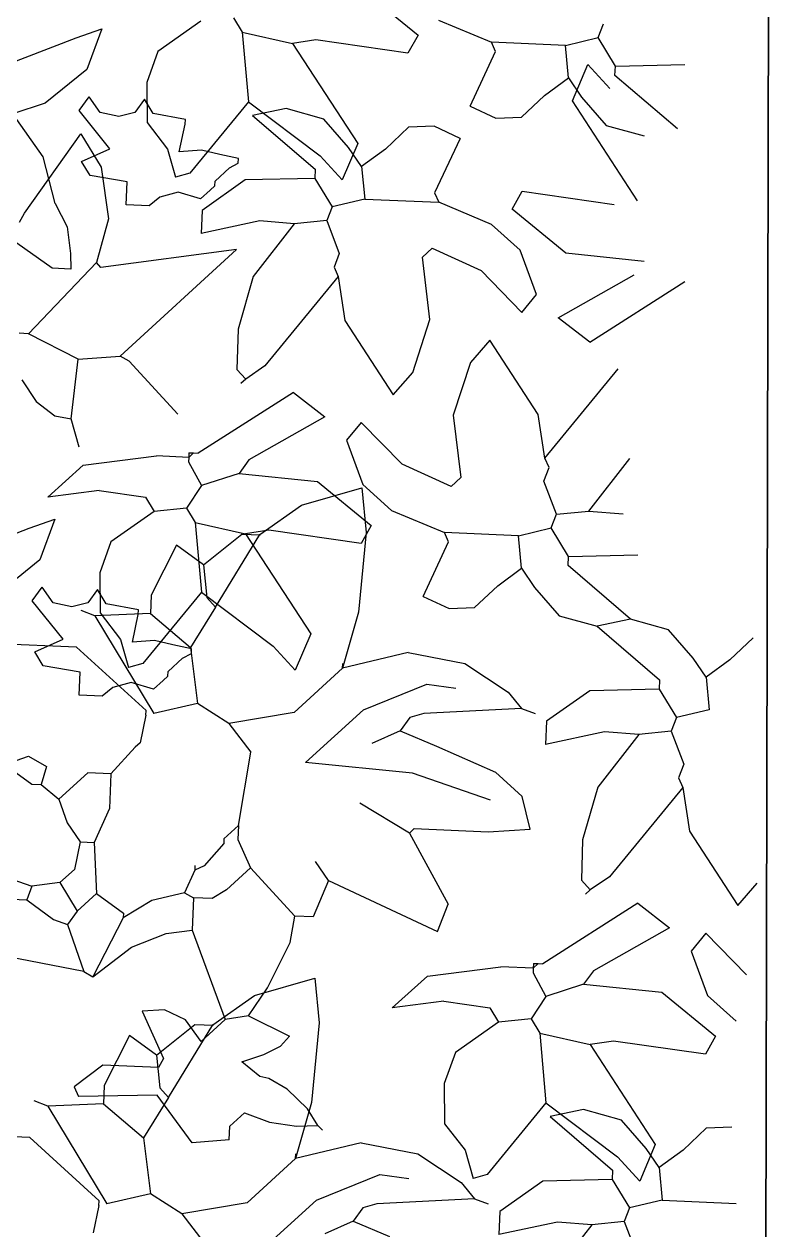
# Model space of a CAD drawing. Header units: inches. Extents: x 78.7 to 90.4, y 46.3 to 56.4.
# Drawn here: x 82.398 to 82.912, y 54.934 to 55.766 of the extents above; entities that cross this region are included whole.
import ezdxf

# ---------------------------------------------------------------- set-up
doc = ezdxf.new("R2010")
doc.units = ezdxf.units.IN
doc.header["$MEASUREMENT"] = 0
doc.layers.add('A-WALL-FULL', color=7, linetype='Continuous', lineweight=35)
doc.layers.add('VERDE_siepe', color=96, linetype='Continuous')

msp = doc.modelspace()

# ---------------------------------------------------------------- linework, layer by layer
at = {"layer": 'A-WALL-FULL'}
msp.add_line((82.9067, 53.96098), (82.9116, 56.21098), dxfattribs=at)
at = {"layer": 'VERDE_siepe'}
for p, q in [((82.63213, 55.7883), (82.66912, 55.75796)), ((82.54195, 55.76989), (82.54791, 55.76006)), ((82.43354, 55.75609), (82.45111, 55.76224)), ((82.45111, 55.76224), (82.44089, 55.73429)), ((82.51952, 55.76767), (82.48987, 55.74662)), ((82.68328, 55.76833), (82.71967, 55.7531)), ((82.79322, 55.75628), (82.79683, 55.7657)), ((82.35888, 55.72742), (82.43354, 55.75609)), ((82.54791, 55.76006), (82.58267, 55.75215)), ((82.54791, 55.76006), (82.55219, 55.71199)), ((82.59875, 55.75464), (82.58267, 55.75215)), ((82.66219, 55.7455), (82.59875, 55.75464)), ((82.66912, 55.75796), (82.66219, 55.7455)), ((82.72258, 55.74659), (82.71967, 55.7531)), ((82.77064, 55.75088), (82.71967, 55.7531)), ((82.77064, 55.75088), (82.79322, 55.75628)), ((82.80514, 55.73661), (82.79322, 55.75628)), ((82.48987, 55.74662), (82.48213, 55.72526)), ((82.58267, 55.75215), (82.62755, 55.68316)), ((82.70498, 55.70906), (82.72258, 55.74659)), ((82.77286, 55.72844), (82.77064, 55.75088)), ((82.77552, 55.71263), (82.78619, 55.73771)), ((82.80141, 55.72108), (82.78619, 55.73771)), ((82.80486, 55.73023), (82.80514, 55.73661)), ((82.80514, 55.73661), (82.85307, 55.73771)), ((82.44089, 55.73429), (82.41203, 55.71097)), ((82.75638, 55.71639), (82.77286, 55.72844)), ((82.77286, 55.72844), (82.78186, 55.71528)), ((82.84793, 55.69325), (82.80486, 55.73023)), ((82.48213, 55.72526), (82.48239, 55.69761)), ((82.43562, 55.70608), (82.4424, 55.71536)), ((82.45002, 55.7046), (82.4424, 55.71536)), ((82.48064, 55.71369), (82.47402, 55.7047)), ((82.4866, 55.70386), (82.48064, 55.71369)), ((82.55219, 55.71199), (82.51174, 55.66267)), ((82.55219, 55.71199), (82.60165, 55.67472)), ((82.74046, 55.70134), (82.75638, 55.71639)), ((82.82039, 55.64364), (82.77552, 55.71263)), ((82.78186, 55.71528), (82.79884, 55.69573)), ((82.41203, 55.71097), (82.38976, 55.70374)), ((82.41081, 55.67409), (82.38976, 55.70374)), ((82.45681, 55.67962), (82.43562, 55.70608)), ((82.46298, 55.70175), (82.45002, 55.7046)), ((82.47402, 55.7047), (82.46298, 55.70175)), ((82.50876, 55.6997), (82.4866, 55.70386)), ((82.57815, 55.70735), (82.55513, 55.70255)), ((82.60422, 55.70007), (82.57815, 55.70735)), ((82.70498, 55.70906), (82.72283, 55.70058)), ((82.48239, 55.69761), (82.49651, 55.6793)), ((82.5046, 55.67753), (82.50862, 55.69651)), ((82.50862, 55.69651), (82.50876, 55.6997)), ((82.55513, 55.70255), (82.5982, 55.66556)), ((82.62121, 55.68051), (82.60422, 55.70007)), ((82.68023, 55.69522), (82.66261, 55.69445)), ((82.69809, 55.68674), (82.68023, 55.69522)), ((82.72283, 55.70058), (82.74046, 55.70134)), ((82.79884, 55.69573), (82.82491, 55.68845)), ((82.39788, 55.63517), (82.43673, 55.68983)), ((82.43673, 55.68983), (82.4508, 55.66692)), ((82.66261, 55.69445), (82.64669, 55.6794)), ((82.69809, 55.68674), (82.68049, 55.6492)), ((82.43728, 55.67089), (82.45681, 55.67962)), ((82.49651, 55.6793), (82.50204, 55.65991)), ((82.51978, 55.67871), (82.5046, 55.67753)), ((82.53243, 55.67566), (82.51978, 55.67871)), ((82.62755, 55.68316), (82.61688, 55.65809)), ((82.63021, 55.66736), (82.62121, 55.68051)), ((82.64669, 55.6794), (82.63021, 55.66736)), ((82.41898, 55.64181), (82.41081, 55.67409)), ((82.44324, 55.66106), (82.43728, 55.67089)), ((82.54539, 55.67283), (82.53243, 55.67566)), ((82.53923, 55.66645), (82.54525, 55.66964)), ((82.54525, 55.66964), (82.54539, 55.67283)), ((82.60165, 55.67472), (82.61688, 55.65809)), ((82.4508, 55.66692), (82.45579, 55.63128)), ((82.51174, 55.66267), (82.50204, 55.65991)), ((82.52926, 55.6573), (82.53923, 55.66645)), ((82.5982, 55.66556), (82.59793, 55.65919)), ((82.63021, 55.66736), (82.63242, 55.64492)), ((82.46858, 55.65676), (82.44324, 55.66106)), ((82.46788, 55.64083), (82.46858, 55.65676)), ((82.55, 55.65809), (82.52035, 55.63703)), ((82.52579, 55.65108), (82.52912, 55.65412)), ((82.52912, 55.65412), (82.52926, 55.6573)), ((82.59793, 55.65919), (82.55, 55.65809)), ((82.59793, 55.65919), (82.60984, 55.63951)), ((82.41703, 55.59721), (82.33961, 55.65165)), ((82.4911, 55.64625), (82.48382, 55.64013)), ((82.50379, 55.6497), (82.4911, 55.64625)), ((82.51915, 55.64498), (82.50379, 55.6497)), ((82.52579, 55.65108), (82.51915, 55.64498)), ((82.63242, 55.64492), (82.60984, 55.63951)), ((82.63242, 55.64492), (82.68339, 55.6427)), ((82.68049, 55.6492), (82.68339, 55.6427)), ((82.73395, 55.63783), (82.74087, 55.6503)), ((82.74087, 55.6503), (82.80432, 55.64115)), ((82.41898, 55.64181), (82.42737, 55.62585)), ((82.48382, 55.64013), (82.46788, 55.64083)), ((82.52035, 55.63703), (82.51965, 55.62111)), ((82.60984, 55.63951), (82.60623, 55.6301)), ((82.71979, 55.62746), (82.68339, 55.6427)), ((82.77093, 55.60749), (82.73395, 55.63783)), ((82.39442, 55.62893), (82.39788, 55.63517)), ((82.45579, 55.63128), (82.44746, 55.60109)), ((82.56011, 55.62982), (82.51965, 55.62111)), ((82.58379, 55.62789), (82.56011, 55.62982)), ((82.60623, 55.6301), (82.5838, 55.62788)), ((82.60623, 55.6301), (82.61482, 55.60738)), ((82.42737, 55.62585), (82.4295, 55.60733)), ((82.58379, 55.62788), (82.55552, 55.59162)), ((82.73954, 55.60971), (82.71979, 55.62746)), ((82.4295, 55.60733), (82.42978, 55.59666)), ((82.54407, 55.6101), (82.45051, 55.59776)), ((82.4638, 55.53653), (82.54407, 55.6101)), ((82.61482, 55.60738), (82.61122, 55.59796)), ((82.67882, 55.61097), (82.67217, 55.60488)), ((82.67735, 55.56174), (82.67217, 55.60488)), ((82.67882, 55.61097), (82.71253, 55.59553)), ((82.75085, 55.5791), (82.73954, 55.60971)), ((82.82495, 55.60195), (82.77093, 55.60749)), ((82.40064, 55.55205), (82.44746, 55.60109)), ((82.42978, 55.59666), (82.41703, 55.59721)), ((82.45051, 55.59776), (82.44746, 55.60109)), ((82.61122, 55.59796), (82.61413, 55.59145)), ((82.71253, 55.59553), (82.74074, 55.56677)), ((82.55552, 55.59162), (82.54514, 55.55522)), ((82.61413, 55.59145), (82.56356, 55.52981)), ((82.61413, 55.59144), (82.61869, 55.56123)), ((82.76579, 55.56302), (82.81817, 55.59267)), ((82.78741, 55.54613), (82.85307, 55.58795)), ((82.74074, 55.56677), (82.75085, 55.5791)), ((82.66551, 55.52536), (82.67735, 55.56174)), ((82.78741, 55.54613), (82.76579, 55.56302)), ((82.54514, 55.55522), (82.5443, 55.52746)), ((82.61869, 55.56123), (82.65207, 55.50999)), ((82.40064, 55.55205), (82.39426, 55.55233)), ((82.43499, 55.5346), (82.40064, 55.55205)), ((82.71862, 55.54767), (82.70518, 55.53231)), ((82.75201, 55.49644), (82.71862, 55.54768)), ((82.43, 55.49331), (82.43499, 55.5346)), ((82.43499, 55.5346), (82.4638, 55.53653)), ((82.47004, 55.53307), (82.4638, 55.53653)), ((82.50356, 55.49649), (82.47004, 55.53307)), ((82.56356, 55.52981), (82.5504, 55.5208)), ((82.70518, 55.53231), (82.69335, 55.49592)), ((82.39606, 55.52033), (82.40595, 55.5053)), ((82.5443, 55.52746), (82.5504, 55.5208)), ((82.5504, 55.5208), (82.54708, 55.51776)), ((82.65208, 55.50999), (82.66551, 55.52536)), ((82.75657, 55.46622), (82.80714, 55.52786)), ((82.40595, 55.5053), (82.41872, 55.49553)), ((82.58329, 55.51154), (82.51763, 55.46972)), ((82.58329, 55.51154), (82.6049, 55.49464)), ((82.41872, 55.49553), (82.43, 55.49331)), ((82.69335, 55.49592), (82.69853, 55.45279)), ((82.75657, 55.46622), (82.75201, 55.49644)), ((82.43554, 55.47392), (82.43, 55.49331)), ((82.6049, 55.49464), (82.55253, 55.465)), ((82.62995, 55.49089), (82.61984, 55.47857)), ((82.65816, 55.46214), (82.62995, 55.49089)), ((82.61984, 55.47857), (82.63116, 55.44796)), ((82.43833, 55.46134), (82.48881, 55.46778)), ((82.51111, 55.4668), (82.48881, 55.46778)), ((82.51111, 55.4668), (82.51097, 55.46362)), ((82.51097, 55.46362), (82.51984, 55.44727)), ((82.51125, 55.47), (82.51111, 55.4668)), ((82.51443, 55.46986), (82.51111, 55.4668)), ((82.51125, 55.47), (82.51443, 55.46986)), ((82.51443, 55.46986), (82.51763, 55.46972)), ((82.55253, 55.465), (82.54575, 55.45572)), ((82.69187, 55.4467), (82.65816, 55.46214)), ((82.75947, 55.45971), (82.75657, 55.46622)), ((82.7869, 55.42978), (82.81518, 55.46604)), ((82.41392, 55.43937), (82.43833, 55.46134)), ((82.54575, 55.45572), (82.51984, 55.44727)), ((82.54575, 55.45572), (82.59976, 55.45017)), ((82.75588, 55.45029), (82.75947, 55.45971)), ((82.51984, 55.44727), (82.50958, 55.43176)), ((82.58876, 55.43385), (82.63033, 55.44586)), ((82.59976, 55.45017), (82.63675, 55.41983)), ((82.63033, 55.44586), (82.63338, 55.41502)), ((82.63116, 55.44796), (82.65091, 55.43021)), ((82.69187, 55.4467), (82.69853, 55.45279)), ((82.76446, 55.42757), (82.75588, 55.45029)), ((82.44947, 55.44396), (82.41392, 55.43937)), ((82.44947, 55.44396), (82.48119, 55.43938)), ((82.48119, 55.43938), (82.48715, 55.42954)), ((82.48715, 55.42954), (82.4575, 55.4085)), ((82.50958, 55.43176), (82.48715, 55.42954)), ((82.50958, 55.43176), (82.51554, 55.42193)), ((82.56003, 55.41361), (82.58876, 55.43385)), ((82.65091, 55.43021), (82.6873, 55.41497)), ((82.76446, 55.42757), (82.7869, 55.42978)), ((82.7869, 55.42978), (82.81058, 55.42785)), ((82.40117, 55.41796), (82.41874, 55.42411)), ((82.41874, 55.42411), (82.40853, 55.39616)), ((82.51554, 55.42193), (82.55031, 55.41403)), ((82.51554, 55.42193), (82.51983, 55.37386)), ((82.76085, 55.41815), (82.76446, 55.42757)), ((82.32651, 55.3893), (82.40117, 55.41796)), ((82.52124, 55.39262), (82.5477, 55.41382)), ((82.52954, 55.36353), (82.56003, 55.41361)), ((82.5477, 55.41382), (82.56044, 55.41327)), ((82.56638, 55.41651), (82.55031, 55.41403)), ((82.55031, 55.41403), (82.59518, 55.34503)), ((82.62982, 55.40737), (82.56638, 55.41651)), ((82.63338, 55.41502), (82.62805, 55.35997)), ((82.63675, 55.41983), (82.62982, 55.40737)), ((82.69021, 55.40847), (82.6873, 55.41497)), ((82.73827, 55.41275), (82.6873, 55.41497)), ((82.73827, 55.41275), (82.76085, 55.41815)), ((82.74049, 55.39031), (82.73827, 55.41275)), ((82.77277, 55.39848), (82.76085, 55.41815)), ((82.4575, 55.4085), (82.44976, 55.38713)), ((82.50268, 55.40621), (82.48521, 55.37185)), ((82.52124, 55.39262), (82.50268, 55.40621)), ((82.67261, 55.37093), (82.69021, 55.40847)), ((82.40853, 55.39616), (82.37966, 55.37285)), ((82.77249, 55.3921), (82.77277, 55.39848)), ((82.77277, 55.39848), (82.8207, 55.39958)), ((82.44976, 55.38713), (82.45002, 55.35948)), ((82.52124, 55.39262), (82.52345, 55.37019)), ((82.72401, 55.37826), (82.74049, 55.39031)), ((82.74049, 55.39031), (82.74949, 55.37715)), ((82.81556, 55.35512), (82.77249, 55.3921)), ((82.40325, 55.36795), (82.41003, 55.37723)), ((82.41765, 55.36647), (82.41003, 55.37723)), ((82.44827, 55.37557), (82.44165, 55.36657)), ((82.45423, 55.36573), (82.44827, 55.37557)), ((82.51983, 55.37386), (82.47937, 55.32454)), ((82.48521, 55.37185), (82.48466, 55.35911)), ((82.51983, 55.37386), (82.56928, 55.33659)), ((82.67261, 55.37093), (82.69046, 55.36245)), ((82.70809, 55.36322), (82.72401, 55.37826)), ((82.74949, 55.37715), (82.76647, 55.3576)), ((82.42444, 55.34149), (82.40325, 55.36795)), ((82.43061, 55.36362), (82.41765, 55.36647)), ((82.44165, 55.36657), (82.43061, 55.36362)), ((82.47639, 55.36157), (82.45423, 55.36573)), ((82.52954, 55.36353), (82.51236, 55.33555)), ((82.52345, 55.37019), (82.52954, 55.36353)), ((82.69046, 55.36245), (82.70809, 55.36322)), ((82.44629, 55.35759), (82.43687, 55.3612)), ((82.48466, 55.35911), (82.44629, 55.35759)), ((82.44629, 55.35759), (82.48708, 55.29025)), ((82.45002, 55.35948), (82.46414, 55.34117)), ((82.47223, 55.3394), (82.47625, 55.35838)), ((82.47625, 55.35838), (82.47639, 55.36157)), ((82.48466, 55.35911), (82.51236, 55.33555)), ((82.62805, 55.35997), (82.61708, 55.32141)), ((82.76647, 55.3576), (82.79254, 55.35032)), ((82.81556, 55.35512), (82.79254, 55.35032)), ((82.84163, 55.34784), (82.81556, 55.35512)), ((82.79254, 55.35032), (82.83561, 55.31333)), ((82.85862, 55.32829), (82.84163, 55.34784)), ((82.43384, 55.33579), (82.33062, 55.34029)), ((82.40491, 55.33276), (82.42444, 55.34149)), ((82.46414, 55.34117), (82.46967, 55.32178)), ((82.48741, 55.34058), (82.47223, 55.3394)), ((82.50006, 55.33753), (82.48741, 55.34058)), ((82.51302, 55.3347), (82.50006, 55.33753)), ((82.59518, 55.34503), (82.58451, 55.31996)), ((82.90002, 55.34222), (82.8841, 55.32717)), ((82.41087, 55.32293), (82.40491, 55.33276)), ((82.48174, 55.2922), (82.43384, 55.33579)), ((82.50686, 55.32832), (82.51288, 55.33151)), ((82.51236, 55.33555), (82.51707, 55.29704)), ((82.51288, 55.33151), (82.51302, 55.3347)), ((82.56928, 55.33659), (82.58451, 55.31996)), ((82.66225, 55.33222), (82.61708, 55.32141)), ((82.66225, 55.33222), (82.70126, 55.32453)), ((82.43621, 55.31863), (82.41087, 55.32293)), ((82.47937, 55.32454), (82.46967, 55.32178)), ((82.49689, 55.31918), (82.50686, 55.32832)), ((82.61708, 55.32141), (82.58384, 55.29094)), ((82.61708, 55.32141), (82.61722, 55.3246)), ((82.70126, 55.32453), (82.73118, 55.30479)), ((82.86762, 55.31513), (82.85862, 55.32829)), ((82.8841, 55.32717), (82.86762, 55.31513)), ((82.43551, 55.3027), (82.43621, 55.31863)), ((82.49342, 55.31295), (82.48678, 55.30685)), ((82.49342, 55.31295), (82.49675, 55.31599)), ((82.49675, 55.31599), (82.49689, 55.31918)), ((82.83561, 55.31333), (82.83534, 55.30696)), ((82.86762, 55.31513), (82.86983, 55.29269)), ((82.45873, 55.30812), (82.45145, 55.302)), ((82.47142, 55.31157), (82.45873, 55.30812)), ((82.48678, 55.30685), (82.47142, 55.31157)), ((82.63144, 55.29264), (82.67508, 55.31047)), ((82.67508, 55.31047), (82.69508, 55.30756)), ((82.73118, 55.30479), (82.74037, 55.29369)), ((82.78741, 55.30586), (82.75776, 55.2848)), ((82.83534, 55.30696), (82.78741, 55.30586)), ((82.83534, 55.30696), (82.84725, 55.28729)), ((82.45145, 55.302), (82.43551, 55.3027)), ((82.51707, 55.29704), (82.48708, 55.29025)), ((82.53881, 55.28333), (82.51707, 55.29704)), ((82.4816, 55.28901), (82.47759, 55.27003)), ((82.4816, 55.28901), (82.48174, 55.2922)), ((82.58384, 55.29094), (82.53881, 55.28333)), ((82.59155, 55.25629), (82.63144, 55.29264)), ((82.66349, 55.28747), (82.6567, 55.27819)), ((82.67318, 55.29024), (82.66349, 55.28747)), ((82.74037, 55.29369), (82.67318, 55.29024)), ((82.74037, 55.29369), (82.74979, 55.29009)), ((82.84725, 55.28729), (82.84364, 55.27787)), ((82.86983, 55.29269), (82.84725, 55.28729)), ((82.53881, 55.28333), (82.55391, 55.26352)), ((82.75776, 55.2848), (82.75706, 55.26888)), ((82.6567, 55.27819), (82.63717, 55.26946)), ((82.6567, 55.27819), (82.68177, 55.26752)), ((82.79752, 55.27759), (82.75706, 55.26888)), ((82.8212, 55.27566), (82.79293, 55.2394)), ((82.8212, 55.27566), (82.79752, 55.27759)), ((82.84364, 55.27787), (82.82121, 55.27566)), ((82.84364, 55.27787), (82.85223, 55.25515)), ((82.47426, 55.26699), (82.4575, 55.24857)), ((82.47759, 55.27003), (82.47426, 55.26699)), ((82.54531, 55.21282), (82.55391, 55.26352)), ((82.68177, 55.26752), (82.7225, 55.24978)), ((82.38435, 55.25495), (82.40056, 55.26063)), ((82.38435, 55.25495), (82.40291, 55.24137)), ((82.40056, 55.26063), (82.41303, 55.2537)), ((82.66526, 55.24899), (82.59155, 55.25629)), ((82.85223, 55.25515), (82.84863, 55.24573)), ((82.41303, 55.2537), (82.40929, 55.24109)), ((82.44156, 55.24926), (82.42161, 55.23098)), ((82.4575, 55.24857), (82.44156, 55.24926)), ((82.4575, 55.24857), (82.45651, 55.22463)), ((82.71899, 55.23032), (82.66526, 55.24899)), ((82.7225, 55.24978), (82.74092, 55.23302)), ((82.84863, 55.24573), (82.85153, 55.23922)), ((82.40291, 55.24137), (82.40929, 55.24109)), ((82.40929, 55.24109), (82.42161, 55.23098)), ((82.79293, 55.2394), (82.78254, 55.20299)), ((82.85153, 55.23922), (82.80097, 55.17758)), ((82.85154, 55.23922), (82.8561, 55.209)), ((82.42161, 55.23098), (82.42729, 55.21477)), ((82.74631, 55.21044), (82.74092, 55.23302)), ((82.45651, 55.22463), (82.44585, 55.20119)), ((82.66321, 55.20768), (82.62899, 55.22833)), ((82.42729, 55.21477), (82.4363, 55.20161)), ((82.54531, 55.21282), (82.53534, 55.20368)), ((82.54531, 55.21282), (82.5449, 55.20326)), ((82.66321, 55.20768), (82.66653, 55.21073)), ((82.66321, 55.20768), (82.6898, 55.15864)), ((82.66653, 55.21073), (82.7175, 55.2085)), ((82.7175, 55.2085), (82.74631, 55.21044)), ((82.8561, 55.209), (82.88948, 55.15776)), ((82.4363, 55.20161), (82.43228, 55.18263)), ((82.4363, 55.20161), (82.44585, 55.20119)), ((82.44585, 55.20119), (82.44751, 55.16601)), ((82.5352, 55.20049), (82.52176, 55.18512)), ((82.53534, 55.20368), (82.5352, 55.20049)), ((82.5449, 55.20326), (82.55362, 55.18373)), ((82.78254, 55.20299), (82.78171, 55.17523)), ((82.60751, 55.17499), (82.59851, 55.18815)), ((82.3716, 55.18209), (82.40305, 55.17114)), ((82.43228, 55.18263), (82.42231, 55.17349)), ((82.51525, 55.18221), (82.50819, 55.16656)), ((82.51539, 55.1854), (82.51525, 55.18221)), ((82.52176, 55.18512), (82.51525, 55.18221)), ((82.55362, 55.18373), (82.537, 55.16849)), ((82.55362, 55.18373), (82.5841, 55.15047)), ((82.40305, 55.17114), (82.39944, 55.16172)), ((82.42231, 55.17349), (82.40305, 55.17114)), ((82.42231, 55.17349), (82.43421, 55.15382)), ((82.60751, 55.17499), (82.59684, 55.14992)), ((82.60751, 55.17499), (82.68259, 55.1398)), ((82.78171, 55.17523), (82.78781, 55.16857)), ((82.80097, 55.17758), (82.78781, 55.16857)), ((82.88949, 55.15776), (82.90292, 55.17313)), ((82.38352, 55.16242), (82.39944, 55.16172)), ((82.44751, 55.16601), (82.43421, 55.15382)), ((82.44751, 55.16601), (82.46607, 55.15243)), ((82.50819, 55.16656), (82.4856, 55.16116)), ((82.50819, 55.16656), (82.51442, 55.16309)), ((82.51442, 55.16309), (82.51344, 55.14079)), ((82.52717, 55.16253), (82.51442, 55.16309)), ((82.537, 55.16849), (82.52717, 55.16253)), ((82.78781, 55.16857), (82.78449, 55.16553)), ((82.39944, 55.16172), (82.418, 55.14814)), ((82.4856, 55.16116), (82.46593, 55.14925)), ((82.68259, 55.1398), (82.6898, 55.15864)), ((82.8207, 55.15931), (82.75504, 55.11749)), ((82.8207, 55.15931), (82.84231, 55.14241)), ((82.418, 55.14814), (82.42742, 55.14454)), ((82.43421, 55.15382), (82.42742, 55.14454)), ((82.46593, 55.14925), (82.44501, 55.10866)), ((82.46607, 55.15243), (82.46593, 55.14925)), ((82.58089, 55.13229), (82.5841, 55.15047)), ((82.59684, 55.14992), (82.5841, 55.15047)), ((82.42742, 55.14454), (82.43878, 55.11213)), ((82.47169, 55.12907), (82.49555, 55.13847)), ((82.49555, 55.13847), (82.51344, 55.14079)), ((82.51344, 55.14079), (82.5363, 55.07915)), ((82.84231, 55.14241), (82.78994, 55.11277)), ((82.86736, 55.13866), (82.85725, 55.12634)), ((82.89557, 55.10991), (82.86736, 55.13866)), ((82.56545, 55.10102), (82.58089, 55.13229)), ((82.43878, 55.11213), (82.37547, 55.12446)), ((82.44501, 55.10866), (82.47169, 55.12907)), ((82.85725, 55.12634), (82.86857, 55.09573)), ((82.67574, 55.10911), (82.72622, 55.11555)), ((82.74852, 55.11458), (82.72622, 55.11555)), ((82.74852, 55.11458), (82.74838, 55.11139)), ((82.74866, 55.11777), (82.74852, 55.11458)), ((82.75184, 55.11763), (82.74852, 55.11458)), ((82.74866, 55.11777), (82.75184, 55.11763)), ((82.75184, 55.11763), (82.75504, 55.11749)), ((82.78994, 55.11277), (82.78315, 55.10349)), ((82.43878, 55.11213), (82.44501, 55.10866)), ((82.55639, 55.09573), (82.59796, 55.10773)), ((82.59796, 55.10773), (82.60101, 55.07689)), ((82.65133, 55.08714), (82.67574, 55.10911)), ((82.74838, 55.11139), (82.75725, 55.09504)), ((82.55237, 55.08163), (82.56545, 55.10102)), ((82.78315, 55.10349), (82.75725, 55.09504)), ((82.78315, 55.10349), (82.83717, 55.09795)), ((82.83717, 55.09795), (82.87416, 55.0676)), ((82.52766, 55.07548), (82.55639, 55.09573)), ((82.68688, 55.09173), (82.65133, 55.08714)), ((82.68688, 55.09173), (82.7186, 55.08715)), ((82.75725, 55.09504), (82.74699, 55.07954)), ((82.86857, 55.09573), (82.88832, 55.07798)), ((82.49442, 55.08569), (82.47909, 55.08483)), ((82.47909, 55.08483), (82.49363, 55.05228)), ((82.50879, 55.07892), (82.49442, 55.08569)), ((82.55237, 55.08163), (82.5363, 55.07915)), ((82.55237, 55.08163), (82.58049, 55.06764)), ((82.7186, 55.08715), (82.72456, 55.07732)), ((82.74699, 55.07954), (82.72456, 55.07732)), ((82.74699, 55.07954), (82.75295, 55.0697)), ((82.48887, 55.0545), (82.51533, 55.07569)), ((82.49717, 55.0254), (82.52766, 55.07548)), ((82.51967, 55.06391), (82.50879, 55.07892)), ((82.51533, 55.07569), (82.52807, 55.07514)), ((82.5363, 55.07915), (82.51967, 55.06391)), ((82.60101, 55.07689), (82.59568, 55.02184)), ((82.72456, 55.07732), (82.69491, 55.05627)), ((82.47031, 55.06808), (82.45284, 55.03372)), ((82.48887, 55.0545), (82.47031, 55.06808)), ((82.57425, 55.06071), (82.58049, 55.06764)), ((82.75295, 55.0697), (82.78771, 55.0618)), ((82.75295, 55.0697), (82.75723, 55.02163)), ((82.80379, 55.06429), (82.78771, 55.0618)), ((82.86723, 55.05514), (82.80379, 55.06429)), ((82.87416, 55.0676), (82.86723, 55.05514)), ((82.48887, 55.0545), (82.49108, 55.03206)), ((82.54779, 55.04992), (82.56286, 55.05507)), ((82.56286, 55.05507), (82.57425, 55.06071)), ((82.69491, 55.05627), (82.68717, 55.0349)), ((82.78771, 55.0618), (82.83259, 54.99281)), ((82.45193, 55.04771), (82.43212, 55.03261)), ((82.49016, 55.04604), (82.45193, 55.04771)), ((82.49363, 55.05228), (82.49016, 55.04604)), ((82.56012, 55.0398), (82.54779, 55.04992)), ((82.56624, 55.03833), (82.56012, 55.0398)), ((82.57882, 55.03103), (82.56624, 55.03833)), ((82.43212, 55.03261), (82.43503, 55.0261)), ((82.45284, 55.03372), (82.45229, 55.02098)), ((82.49108, 55.03206), (82.49717, 55.0254)), ((82.59289, 55.01752), (82.57882, 55.03103)), ((82.68717, 55.0349), (82.68743, 55.00725)), ((82.41392, 55.01946), (82.4045, 55.02307)), ((82.48933, 55.02693), (82.43503, 55.0261)), ((82.49717, 55.0254), (82.47999, 54.99742)), ((82.51343, 54.99396), (82.48933, 55.02693)), ((82.59568, 55.02184), (82.58471, 54.98328)), ((82.75723, 55.02163), (82.71678, 54.97232)), ((82.75723, 55.02163), (82.80669, 54.98436)), ((82.45229, 55.02098), (82.41392, 55.01946)), ((82.41392, 55.01946), (82.45471, 54.95212)), ((82.45229, 55.02098), (82.47999, 54.99742)), ((82.53948, 55.00559), (82.54945, 55.01473)), ((82.54945, 55.01473), (82.56668, 55.00822)), ((82.60015, 55.00613), (82.59289, 55.01752)), ((82.78319, 55.01699), (82.76017, 55.01219)), ((82.80926, 55.00971), (82.78319, 55.01699)), ((82.53906, 54.99603), (82.53948, 55.00559)), ((82.56668, 55.00822), (82.58533, 55.00556)), ((82.58533, 55.00556), (82.60015, 55.00613)), ((82.60015, 55.00613), (82.60319, 55.00281)), ((82.68743, 55.00725), (82.70155, 54.98894)), ((82.76017, 55.01219), (82.80324, 54.97521)), ((82.82625, 54.99016), (82.80926, 55.00971)), ((82.88527, 55.00486), (82.86765, 55.00409)), ((82.40147, 54.99766), (82.29825, 55.00216)), ((82.44937, 54.95408), (82.40147, 54.99766)), ((82.47999, 54.99742), (82.4847, 54.95891)), ((82.86765, 55.00409), (82.85173, 54.98905)), ((82.53906, 54.99603), (82.51343, 54.99396)), ((82.62988, 54.99409), (82.58471, 54.98328)), ((82.62988, 54.99409), (82.66889, 54.9864)), ((82.70155, 54.98894), (82.70708, 54.96955)), ((82.83259, 54.99281), (82.82192, 54.96773)), ((82.83525, 54.977), (82.82625, 54.99016)), ((82.85173, 54.98905), (82.83525, 54.977)), ((82.58471, 54.98328), (82.55147, 54.95281)), ((82.58471, 54.98328), (82.58485, 54.98648)), ((82.66889, 54.9864), (82.69881, 54.96667)), ((82.80669, 54.98436), (82.82192, 54.96773)), ((82.59907, 54.95452), (82.64271, 54.97234)), ((82.64271, 54.97234), (82.66271, 54.96943)), ((82.71678, 54.97232), (82.70708, 54.96955)), ((82.80324, 54.97521), (82.80297, 54.96883)), ((82.83525, 54.977), (82.83746, 54.95456)), ((82.69881, 54.96667), (82.708, 54.95557)), ((82.75504, 54.96773), (82.72539, 54.94667)), ((82.80297, 54.96883), (82.75504, 54.96773)), ((82.80297, 54.96883), (82.81488, 54.94916)), ((82.4847, 54.95891), (82.45471, 54.95212)), ((82.50644, 54.9452), (82.4847, 54.95891)), ((82.708, 54.95557), (82.64081, 54.95211)), ((82.708, 54.95557), (82.71742, 54.95197)), ((82.83746, 54.95456), (82.81488, 54.94916)), ((82.83746, 54.95456), (82.88843, 54.95234)), ((82.44923, 54.95088), (82.44522, 54.93191)), ((82.44923, 54.95088), (82.44937, 54.95408)), ((82.55147, 54.95281), (82.50644, 54.9452)), ((82.55918, 54.91816), (82.59907, 54.95452)), ((82.63112, 54.94934), (82.62433, 54.94006)), ((82.64081, 54.95211), (82.63112, 54.94934)), ((82.72539, 54.94667), (82.72469, 54.93075)), ((82.81488, 54.94916), (82.81127, 54.93974)), ((82.50644, 54.9452), (82.52154, 54.92539)), ((82.62433, 54.94006), (82.6048, 54.93134)), ((82.62433, 54.94006), (82.6494, 54.92939)), ((82.76515, 54.93946), (82.72469, 54.93075)), ((82.78883, 54.93753), (82.76515, 54.93946)), ((82.81127, 54.93974), (82.78884, 54.93753)), ((82.81127, 54.93974), (82.81986, 54.91702)), ((82.78883, 54.93753), (82.76056, 54.90127))]:
    msp.add_line(p, q, dxfattribs=at)
for centre in [(82.43384, 55.33579), (82.40147, 54.99766)]:
    msp.add_arc(centre, 0.000000399, 47.3475, 87.15048, dxfattribs=at)

doc.saveas('drawing.dxf')
